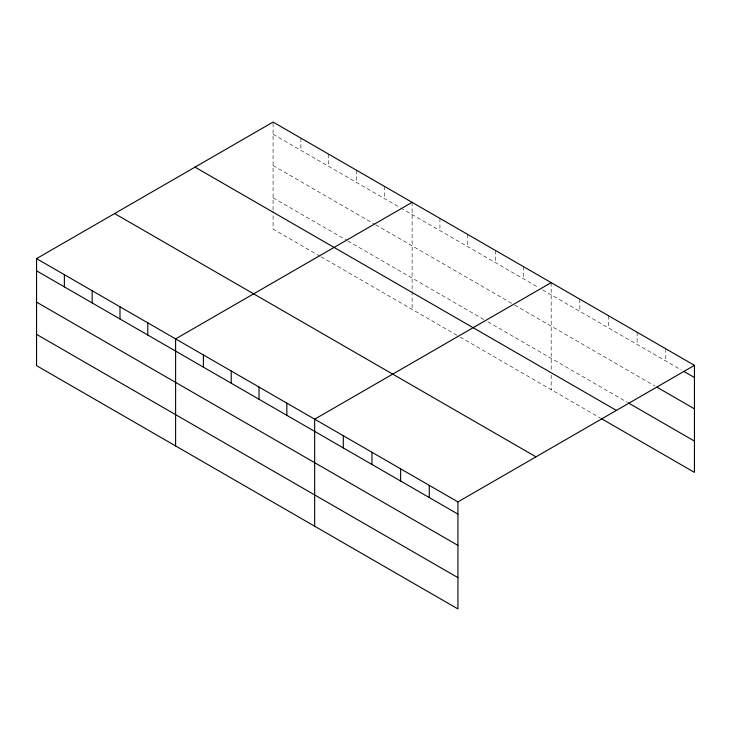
<?xml version="1.0" encoding="UTF-8"?>
<svg xmlns="http://www.w3.org/2000/svg" width="731" height="731" viewBox="0 0 731 731"><rect width="100%" height="100%" fill="white"/><g stroke="black" fill="none" stroke-linecap="round" stroke-linejoin="round"><path stroke-width="0.55" stroke-dasharray="3.65 2.74" d="M273.074 210.099L273.074 122.068M273.074 134.266L399.656 207.348M400.615 207.906L538.71 287.63M542.548 289.851L681.603 370.133M273.074 165.562L374.729 224.253M375.688 224.801L513.783 304.535M514.743 305.083L654.93 386.023M273.074 197.799L346.914 240.435M347.874 240.992L484.05 319.611M487.888 321.823L627.262 402.288M320.059 256.225L273.074 229.095L273.074 211.213M321.019 256.782L459.114 336.507M460.073 337.064L600.58 418.187M665.795 348.806L665.795 361.004M637.14 332.267L637.14 344.456M608.484 315.719L608.484 327.917M579.838 299.18L579.838 311.369M551.183 282.632L551.183 370.663M551.183 375.131L551.183 389.66M523.369 266.577L523.369 278.776M495.563 250.523L495.563 262.712M467.749 234.468L467.749 246.658M439.934 218.405L439.934 230.603M412.129 202.35L412.129 290.381M412.129 291.495L412.129 309.377M384.314 186.295L384.314 198.494M356.509 170.241L356.509 182.43M328.694 154.177L328.694 166.376M300.88 138.122L300.88 150.321"/><path stroke-width="1.1" d="M36.55 258.619L457.926 501.905L457.926 608.932L36.55 365.655L36.55 258.619L273.074 122.068L694.45 365.345L694.45 472.381L601.576 418.753M412.129 202.35L175.604 338.901L175.604 445.937M551.183 282.632L314.659 419.192L314.659 526.219M457.926 501.905L694.45 365.345M683.586 371.266L694.45 377.543M656.904 387.165L694.45 408.839M628.249 402.863L694.45 441.085M195.022 167.134L616.397 410.411M114.603 213.562L535.978 456.838M36.55 270.817L457.926 514.103M36.55 302.113L457.926 545.39M36.55 334.359L457.926 577.636M429.271 485.357L429.271 497.555M400.625 468.818L400.625 481.016M371.969 452.27L371.969 464.468M343.314 435.731L343.314 447.929M286.844 403.128L286.844 415.327M259.039 387.074L259.039 399.272M231.224 371.019L231.224 383.218M203.419 354.964L203.419 367.154M147.79 322.846L147.79 335.045M119.985 306.792L119.985 318.99M92.17 290.737L92.17 302.936M64.365 274.682L64.365 286.872"/></g></svg>
